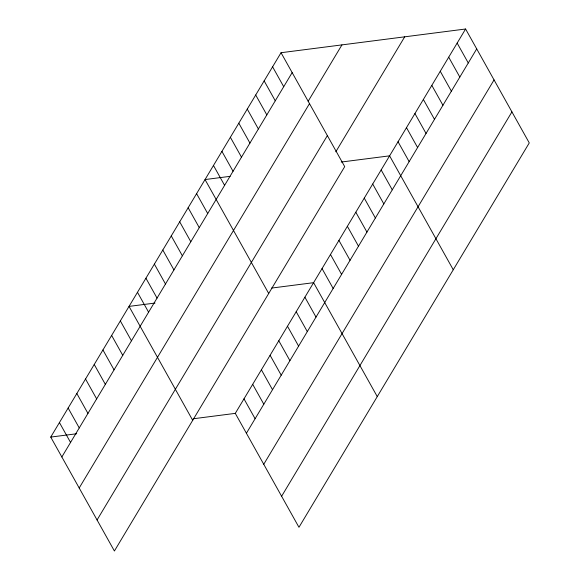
<?xml version="1.0" encoding="UTF-8"?>
<svg xmlns="http://www.w3.org/2000/svg" width="580" height="580" viewBox="0 0 580 580"><rect width="100%" height="100%" fill="white"/><g stroke="black" fill="none" stroke-linecap="round" stroke-linejoin="round"><path stroke-width="0.87" d="M281.039 52.715L344.708 166.634L114.405 551L50.736 437.081L281.039 52.715L465.595 29L529.264 142.919L298.961 527.285L235.292 413.366L465.595 29M61.85 456.967L292.153 72.609M308.168 101.261L341.946 44.892M79.192 487.998L309.495 103.639M97.063 519.97L327.367 135.604M335.805 151.8L404.695 36.83M246.406 433.253L476.709 48.887M263.748 464.283L494.059 79.917M281.619 496.255L511.923 111.889M230.115 176.334L205.037 179.561L268.707 293.48M341.228 162.052L389.601 155.839L453.263 269.758M155.012 303.057L129.035 306.399L192.705 420.319M271.498 288.086L313.599 282.677L377.261 396.597M50.736 437.081L76.712 433.746M193.198 418.774L235.292 413.366M457.156 43.094L468.27 62.981M448.71 57.188L459.824 77.075M440.263 71.282L451.378 91.169M431.817 85.376L442.932 105.263M423.378 99.47L434.492 119.357M414.932 113.557L426.046 133.451M406.486 127.651L417.6 147.545M398.039 141.745L409.154 161.631M381.154 169.933L392.268 189.819M372.708 184.027L383.822 203.913M364.262 198.121L375.376 218.007M355.815 212.215L366.937 232.101M272.593 66.809L283.714 86.703M347.376 226.309L358.491 246.195M264.154 80.903L275.268 100.797M338.93 240.403L350.044 260.289M255.707 94.997L266.822 114.883M330.484 254.489L341.598 274.383M247.261 109.091L258.375 128.977M322.038 268.583L333.159 288.477M238.815 123.185L249.929 143.071M230.376 137.279L241.49 157.166M304.899 297.199L316.013 317.086M221.93 151.373L233.044 171.26M296.199 311.721L307.313 331.608M213.483 165.467L224.598 185.353M287.492 326.243L298.613 346.13M196.598 193.648L207.713 213.542M278.791 340.757L289.913 360.651M188.152 207.742L199.266 227.636M270.091 355.279L281.213 375.173M179.706 221.835L190.82 241.73M261.392 369.801L272.506 389.688M171.26 235.929L182.374 255.816M252.692 384.322L263.806 404.209M162.813 250.024L173.935 269.91M243.992 398.844L255.106 418.731M154.374 264.118L165.488 284.004M145.928 278.212L157.042 298.098M137.482 292.305L148.596 312.192M120.335 320.921L131.457 340.808M111.635 335.436L122.75 355.33M102.935 349.957L114.05 369.844M94.235 364.479L105.35 384.366M85.535 379.001L96.65 398.888M76.835 393.523L87.95 413.409M68.136 408.037L79.25 427.931M59.435 422.559L70.55 442.446"/></g></svg>
